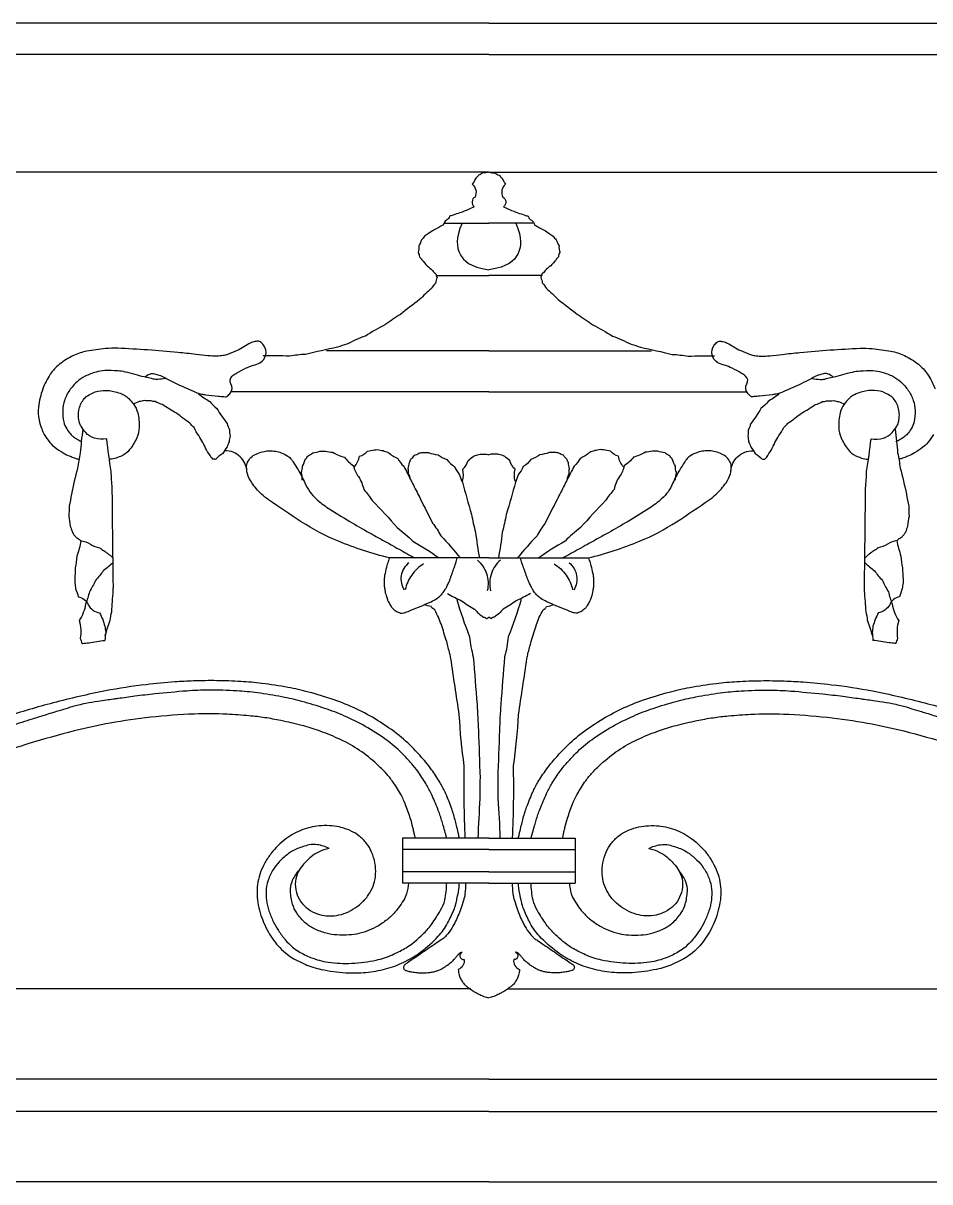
# Model space of a CAD drawing. Header units: millimetres. Extents: x 119.1 to 211.3, y 226 to 289.5.
# Drawn here: x 132.89 to 139.42, y 241.06 to 249.4 of the extents above; entities that cross this region are included whole.
import ezdxf

# ---------------------------------------------------------------- set-up
doc = ezdxf.new("R2010")
doc.units = ezdxf.units.MM

# ---------------------------------------------------------------- blocks, each defined once
blk = doc.blocks.new('*U281')
at = {"color": 0}
for p, q in [((0, 3.8949), (-7.62, 3.8949)), ((0, 3.8949), (7.62, 3.8949)), ((0, 3.6702), (-7.62, 3.6702)), ((0, 3.6702), (7.62, 3.6702)), ((0, 2.8235), (-7.62, 2.8235)), ((0, 2.8235), (7.62, 2.8235)), ((-0.3191, 2.4562), (0, 2.4562)), ((0.3191, 2.4562), (0, 2.4562)), ((-0.3762, 2.0787), (0, 2.0787)), ((0.3762, 2.0787), (0, 2.0787)), ((0, 1.5378), (-1.1696, 1.5378)), ((0, 1.5378), (1.1696, 1.5378)), ((0, 1.243), (-1.8582, 1.243)), ((0, 1.243), (1.8582, 1.243)), ((0, 0.0461), (-0.7159, 0.0461)), ((0, 0.0461), (0.7159, 0.0461)), ((-0.6214, -1.9704), (-0.6214, -2.2933)), ((0, -1.9704), (-0.6214, -1.9704)), ((0, -1.9704), (0.6214, -1.9704)), ((0.6214, -1.9704), (0.6214, -2.2933)), ((0, -2.0512), (-0.6214, -2.0512)), ((0, -2.0512), (0.6214, -2.0512)), ((0, -2.2126), (-0.6214, -2.2126)), ((0, -2.2126), (0.6214, -2.2126)), ((0, -2.2933), (-0.6214, -2.2933)), ((0, -2.2933), (0.6214, -2.2933)), ((-0.1312, -3.0556), (-7.62, -3.0556)), ((0.1312, -3.0556), (7.62, -3.0556)), ((0, -3.7048), (-7.62, -3.7048)), ((0, -3.7048), (7.62, -3.7048)), ((0, -3.9366), (-7.62, -3.9366)), ((0, -3.9366), (7.62, -3.9366)), ((0, -4.4435), (-7.62, -4.4435)), ((0, -4.4435), (7.62, -4.4435))]:
    blk.add_line(p, q, dxfattribs=at)
at = {"color": 0, "flags": 128}
for points in [[(0, 2.8235, -0.081466), (-0.0428, 2.8179, -0.100482), (-0.0737, 2.8013, -0.066468), (-0.0948, 2.7785, -0.041342), (-0.12, 2.7354, -0.343966), (-0.0999, 2.6437, 0.524418), (-0.106, 2.5738, 0.026242), (-0.1475, 2.553, 0.018593), (-0.2085, 2.5291, 0.024311), (-0.2579, 2.5144, -0.046473), (-0.2835, 2.5055, -0.252059), (-0.3054, 2.4767, 0.217613), (-0.3282, 2.4423, 0.034042), (-0.3608, 2.425, -0.030492), (-0.3974, 2.4059, -0.013392), (-0.4344, 2.3822, -0.016912), (-0.4625, 2.3617, -0.091114), (-0.4849, 2.3365, -0.063286), (-0.5044, 2.2923, -0.087839), (-0.5099, 2.2456, -0.126973), (-0.4998, 2.2143, -0.032974), (-0.4835, 2.1921, -0.015397), (-0.4444, 2.1481, -0.049142), (-0.4055, 2.1144, 0.074239), (-0.3809, 2.0908, 0.174208), (-0.3726, 2.0652, 0.11563), (-0.3829, 2.0267, 0.067814), (-0.4137, 1.9843, 0.030663), (-0.4985, 1.9058, 0.013551), (-0.6365, 1.7991, 0.017604), (-0.7477, 1.7237, 0.022681), (-0.8891, 1.6436, 0.025179), (-1.0227, 1.584, 0.031975), (-1.0898, 1.5629, 0.009551), (-1.3193, 1.511, 0.042231), (-1.4343, 1.4973, 0.025841), (-1.6235, 1.5006)], [(0, 2.8235, 0.081466), (0.0428, 2.8179, 0.100482), (0.0737, 2.8013, 0.066468), (0.0948, 2.7785, 0.041342), (0.12, 2.7354, 0.343966), (0.0999, 2.6437, -0.524418), (0.106, 2.5738, -0.026242), (0.1475, 2.553, -0.018593), (0.2085, 2.5291, -0.024311), (0.2579, 2.5144, 0.046473), (0.2835, 2.5055, 0.252059), (0.3054, 2.4767, -0.217613), (0.3282, 2.4423, -0.034042), (0.3608, 2.425, 0.030492), (0.3974, 2.4059, 0.013392), (0.4344, 2.3822, 0.016912), (0.4625, 2.3617, 0.091114), (0.4849, 2.3365, 0.063286), (0.5044, 2.2923, 0.087839), (0.5099, 2.2456, 0.126973), (0.4998, 2.2143, 0.032974), (0.4835, 2.1921, 0.015397), (0.4444, 2.1481, 0.049142), (0.4055, 2.1144, -0.074239), (0.3809, 2.0908, -0.174208), (0.3726, 2.0652, -0.11563), (0.3829, 2.0267, -0.067814), (0.4137, 1.9843, -0.030663), (0.4985, 1.9058, -0.013551), (0.6365, 1.7991, -0.017604), (0.7477, 1.7237, -0.022681), (0.8891, 1.6436, -0.025179), (1.0227, 1.584, -0.031975), (1.0898, 1.5629, -0.009551), (1.3193, 1.511, -0.042231), (1.4343, 1.4973, -0.025841), (1.6235, 1.5006)], [(-2.4765, 1.3478, -0.089787), (-2.4417, 1.3698, -0.139178), (-2.4149, 1.3726, -0.022182), (-2.3809, 1.3652, -0.042205), (-2.3637, 1.3591, -0.018775), (-2.3226, 1.3385, 0.013192), (-2.2646, 1.3085, 0.013301), (-2.1121, 1.2399, 0.046522), (-2.0665, 1.2255, 0.021127), (-2.0381, 1.2207, 0.006667), (-1.9476, 1.2105, 0.008668), (-1.9065, 1.2071, 0.021627), (-1.89, 1.2067, 0.181424), (-1.8828, 1.2096, 0.040338), (-1.8598, 1.2342, 0.315135), (-1.856, 1.299, -0.374301), (-1.8466, 1.355, -0.039258), (-1.8159, 1.3765, -0.019875), (-1.7506, 1.4115, -0.045554), (-1.6941, 1.4329, 0.054815), (-1.6475, 1.4516, 0.222452), (-1.6055, 1.5075, 0.215793), (-1.6212, 1.5776, 0.063457), (-1.6447, 1.6018, 0.167768), (-1.657, 1.6062, 0.060217), (-1.6837, 1.6032, 0.049339), (-1.7146, 1.5925, 0.036309), (-1.7629, 1.566, -0.035855), (-1.8117, 1.5391, -0.02151), (-1.8809, 1.5108, -0.048306), (-1.9132, 1.5026, -0.036061), (-1.9562, 1.4991, -0.023617), (-2.0219, 1.5016, -0.009373), (-2.1096, 1.5108, 0.006409), (-2.2378, 1.5251, 0.007168), (-2.4555, 1.5433, 0.007259), (-2.6709, 1.555, 0.033055), (-2.7582, 1.5528, 0.021381), (-2.892, 1.5346, 0.067246), (-2.9892, 1.5033, 0.057645), (-3.0899, 1.4399, 0.074806), (-3.1563, 1.368, 0.062019), (-3.2098, 1.263, 0.057317), (-3.2411, 1.1314, 0.085161), (-3.2364, 1.0401, 0.030293), (-3.2177, 0.9753, 0.04652), (-3.1991, 0.9355, 0.039201), (-3.1585, 0.8769, 0.05701), (-3.1233, 0.8426, 0.031957), (-3.063, 0.8019, 0.042244), (-3.0133, 0.7781, 0.002602), (-2.9842, 0.7673, 0.004117), (-2.9657, 0.7607, 0.009433), (-2.9599, 0.7588, 0.003929), (-2.9459, 0.7546)], [(2.4765, 1.3478, 0.089787), (2.4417, 1.3698, 0.139178), (2.4149, 1.3726, 0.022182), (2.3809, 1.3652, 0.042205), (2.3637, 1.3591, 0.018775), (2.3226, 1.3385, -0.013192), (2.2646, 1.3085, -0.013301), (2.1121, 1.2399, -0.046522), (2.0665, 1.2255, -0.021127), (2.0381, 1.2207, -0.006667), (1.9476, 1.2105, -0.008668), (1.9065, 1.2071, -0.021627), (1.89, 1.2067, -0.181424), (1.8828, 1.2096, -0.040338), (1.8598, 1.2342, -0.315135), (1.856, 1.299, 0.374301), (1.8466, 1.355, 0.039258), (1.8159, 1.3765, 0.019875), (1.7506, 1.4115, 0.045554), (1.6941, 1.4329, -0.054815), (1.6475, 1.4516, -0.222452), (1.6055, 1.5075, -0.215793), (1.6212, 1.5776, -0.063457), (1.6447, 1.6018, -0.167768), (1.657, 1.6062, -0.060217), (1.6837, 1.6032, -0.049339), (1.7146, 1.5925, -0.036309), (1.7629, 1.566, 0.035855), (1.8117, 1.5391, 0.02151), (1.8809, 1.5108, 0.048306), (1.9132, 1.5026, 0.036061), (1.9562, 1.4991, 0.023617), (2.0219, 1.5016, 0.009373), (2.1096, 1.5108, -0.006409), (2.2378, 1.5251, -0.007168), (2.4555, 1.5433, -0.007259), (2.6709, 1.555, -0.033055), (2.7582, 1.5528, -0.021381), (2.892, 1.5346, -0.067246), (2.9892, 1.5033, -0.057645), (3.0899, 1.4399, -0.074806), (3.1563, 1.368, -0.062019), (3.2098, 1.263, -0.057317)], [(3.1991, 0.9355, -0.039201), (3.1585, 0.8769, -0.05701), (3.1233, 0.8426, -0.031957), (3.063, 0.8019, -0.042244), (3.0133, 0.7781, -0.002602), (2.9842, 0.7673, -0.004117), (2.9657, 0.7607, -0.009433), (2.9599, 0.7588, -0.003929), (2.9459, 0.7546)], [(-2.3271, 1.3382, -0.039126), (-2.3831, 1.3312, -0.067134), (-2.4159, 1.3341, -0.001384), (-2.4597, 1.3441, -0.002842), (-2.4809, 1.3491, -0.007853), (-2.5455, 1.3659, 0.007122), (-2.6167, 1.3845, 0.043492), (-2.6704, 1.3928, 0.025403), (-2.7632, 1.3943, 0.061323), (-2.8266, 1.3843, 0.046417), (-2.9054, 1.3536, 0.068231), (-2.9635, 1.3137, 0.05827), (-3.0177, 1.2516, 0.06801), (-3.0536, 1.18, 0.074775), (-3.0666, 1.1083, 0.060715), (-3.0591, 1.0252, 0.094122), (-3.038, 0.9754, 0.019955), (-3.0115, 0.9387, 0.056518), (-3.0002, 0.9274, 0.006508), (-2.9946, 0.923, 0.002872), (-2.9818, 0.9133, 0.030896), (-2.9587, 0.8982, 0.024582), (-2.9279, 0.8827)], [(2.3271, 1.3382, 0.039126), (2.3831, 1.3312, 0.067134), (2.4159, 1.3341, 0.001384), (2.4597, 1.3441, 0.002842), (2.4809, 1.3491, 0.007853), (2.5455, 1.3659, -0.007122), (2.6167, 1.3845, -0.043492), (2.6704, 1.3928, -0.025403), (2.7632, 1.3943, -0.061323), (2.8266, 1.3843, -0.046417), (2.9054, 1.3536, -0.068231), (2.9635, 1.3137, -0.05827), (3.0177, 1.2516, -0.06801), (3.0536, 1.18, -0.074775), (3.0666, 1.1083, -0.060715), (3.0591, 1.0252, -0.094122), (3.038, 0.9754, -0.019955), (3.0115, 0.9387, -0.056518), (3.0002, 0.9274, -0.006508), (2.9946, 0.923, -0.002872), (2.9818, 0.9133, -0.030896), (2.9587, 0.8982, -0.024582), (2.9279, 0.8827)], [(-2.7498, 0.9024, -0.116631), (-2.8388, 0.9083, -0.14189), (-2.9006, 0.9487, -0.035019), (-2.9347, 0.9946, -0.075261), (-2.9456, 1.019, -0.053913), (-2.9529, 1.0641, -0.056691), (-2.9503, 1.1074, -0.057636), (-2.9373, 1.151, -0.063476), (-2.9164, 1.1866, -0.071952), (-2.8923, 1.2099, -0.05151), (-2.8519, 1.2333, -0.091051), (-2.7744, 1.2522, -0.083776), (-2.6883, 1.2427, -0.028981), (-2.6421, 1.2266, -0.045396), (-2.6143, 1.212, -0.054443), (-2.5915, 1.1934, -0.031001), (-2.5576, 1.1545, -0.104834), (-2.5271, 1.0908, -0.069957), (-2.5169, 0.9862, -0.089821), (-2.5339, 0.911, -0.069828), (-2.5848, 0.8261, -0.108509), (-2.6398, 0.7821, -0.084535), (-2.7261, 0.7563)], [(2.7498, 0.9024, 0.116631), (2.8388, 0.9083, 0.14189), (2.9006, 0.9487, 0.035019), (2.9347, 0.9946, 0.075261), (2.9456, 1.019, 0.053913), (2.9529, 1.0641, 0.056691), (2.9503, 1.1074, 0.057636), (2.9373, 1.151, 0.063476), (2.9164, 1.1866, 0.071952), (2.8923, 1.2099, 0.05151), (2.8519, 1.2333, 0.091051), (2.7744, 1.2522, 0.083776), (2.6883, 1.2427, 0.028981), (2.6421, 1.2266, 0.045396), (2.6143, 1.212, 0.054443), (2.5915, 1.1934, 0.031001), (2.5576, 1.1545, 0.104834), (2.5271, 1.0908, 0.069957), (2.5169, 0.9862, 0.089821), (2.5339, 0.911, 0.069828), (2.5848, 0.8261, 0.108509), (2.6398, 0.7821, 0.084535), (2.7261, 0.7563)], [(-2.0896, 1.2274, 0.043672), (-2.0088, 1.1733, 0.057494), (-1.9569, 1.1207, 0.031614), (-1.8834, 1.0135, 0.086131), (-1.8662, 0.9686, 0.05456), (-1.8624, 0.9242, 0.058591), (-1.8683, 0.8831, 0.061959), (-1.8835, 0.8452, 0.045262), (-1.9148, 0.7991, 0.086259), (-1.9674, 0.7537, 0.346853), (-1.9864, 0.7562, 0.044528), (-1.998, 0.7703, 0.012783), (-2.0324, 0.8238, 0.029076), (-2.0871, 0.9268, -0.051072), (-2.1208, 0.984, -0.061878), (-2.1519, 1.0169, -0.0231), (-2.2485, 1.0893, -0.025843), (-2.348, 1.1497, -0.052631), (-2.4011, 1.1714, -0.048497), (-2.4292, 1.1767, -0.026836), (-2.4807, 1.1786, -0.073131), (-2.5154, 1.1729, -0.05136), (-2.5612, 1.1528)], [(2.0896, 1.2274, -0.043672), (2.0088, 1.1733, -0.057494), (1.9569, 1.1207, -0.031614), (1.8834, 1.0135, -0.086131), (1.8662, 0.9686, -0.05456), (1.8624, 0.9242, -0.058591), (1.8683, 0.8831, -0.061959), (1.8835, 0.8452, -0.045262), (1.9148, 0.7991, -0.086259), (1.9674, 0.7537, -0.346853), (1.9864, 0.7562, -0.044528), (1.998, 0.7703, -0.012783), (2.0324, 0.8238, -0.029076), (2.0871, 0.9268, 0.051072), (2.1208, 0.984, 0.061878), (2.1519, 1.0169, 0.0231), (2.2485, 1.0893, 0.025843), (2.348, 1.1497, 0.052631), (2.4011, 1.1714, 0.048497), (2.4292, 1.1767, 0.026836), (2.4807, 1.1786, 0.073131), (2.5154, 1.1729, 0.05136), (2.5612, 1.1528)], [(-2.9222, 0.9726, 0.011257), (-2.9409, 0.8017, 0.017653), (-2.9592, 0.6936, 0.01572), (-3.0042, 0.5045, -0.035101), (-3.0211, 0.419, -0.045621), (-3.0235, 0.3466, -0.046259), (-3.0128, 0.2759, -0.038146), (-2.999, 0.2339, -0.067051), (-2.9862, 0.2121, -0.055992), (-2.9688, 0.1943, -0.0365), (-2.9376, 0.1724, -0.085333), (-2.8671, 0.1452, 0.091027), (-2.8013, 0.119, 0.01075), (-2.7691, 0.0978, 0.010153), (-2.7361, 0.074, 0.022558), (-2.726, 0.0656, 0.010993), (-2.7063, 0.0471)], [(2.9222, 0.9726, -0.011257), (2.9409, 0.8017, -0.017653), (2.9592, 0.6936, -0.01572), (3.0042, 0.5045, 0.035101), (3.0211, 0.419, 0.045621), (3.0235, 0.3466, 0.046259), (3.0128, 0.2759, 0.038146), (2.999, 0.2339, 0.067051), (2.9862, 0.2121, 0.055992), (2.9688, 0.1943, 0.0365), (2.9376, 0.1724, 0.085333), (2.8671, 0.1452, -0.091027), (2.8013, 0.119, -0.01075), (2.7691, 0.0978, -0.010153), (2.7361, 0.074, -0.022558), (2.726, 0.0656, -0.010993), (2.7063, 0.0471)], [(-2.7599, -0.5121, -0.024052), (-2.7248, -0.4025, -0.044608), (-2.7142, -0.3413, -0.003597), (-2.7028, -0.1918, -0.019667), (-2.702, -0.1644, -0.000983), (-2.7038, -0.0136, 0.000718), (-2.7064, 0.1931, 0.00055), (-2.7075, 0.3001, -0.000236), (-2.7098, 0.5494, -0.02574), (-2.7171, 0.6678, -0.012886), (-2.7498, 0.9024)], [(2.7599, -0.5121, 0.024052), (2.7248, -0.4025, 0.044608), (2.7142, -0.3413, 0.003597), (2.7028, -0.1918, 0.019667), (2.702, -0.1644, 0.000983), (2.7038, -0.0136, -0.000718), (2.7064, 0.1931, -0.00055), (2.7075, 0.3001, 0.000236), (2.7098, 0.5494, 0.02574), (2.7171, 0.6678, 0.012886), (2.7498, 0.9024)], [(-1.7409, 0.6724, 0.092279), (-1.7558, 0.7282, 0.092279), (-1.7897, 0.7748, 0.096433), (-1.8406, 0.8071, 0.096433), (-1.8999, 0.818)], [(-0.7159, 0.0461, -0.0363), (-1.0829, 0.1667, -0.046512), (-1.3501, 0.3069, -0.008156), (-1.5853, 0.4651, -0.035922), (-1.6354, 0.5057, -0.053002), (-1.7064, 0.5879, -0.08038), (-1.7375, 0.6528, -0.086733), (-1.7436, 0.707, -0.122641), (-1.732, 0.744, -0.083766), (-1.704, 0.7762, -0.079161), (-1.6652, 0.7989, -0.039956), (-1.6175, 0.8133, -0.051166), (-1.5788, 0.8176, -0.04273), (-1.5342, 0.8141, -0.04748), (-1.4953, 0.8038, -0.05564), (-1.4465, 0.7794, -0.088575), (-1.4214, 0.7559, -0.017681), (-1.4062, 0.7341, -0.007531), (-1.3732, 0.6812, -0.031266), (-1.3244, 0.5871, 0.045368), (-1.2889, 0.5233, 0.061573), (-1.2428, 0.4708, 0.039641), (-1.1565, 0.4055, 0.007186), (-1.001, 0.3093, 0.00807), (-0.86, 0.2279, 0.000012), (-0.7845, 0.186, -0.000004), (-0.709, 0.144, -0.000067), (-0.6463, 0.1091, -0.000037), (-0.533, 0.0461)], [(-1.3433, 0.6064, 0.064696), (-1.3494, 0.6615, 0.077259), (-1.3414, 0.7072, 0.041708), (-1.3185, 0.76, 0.086835), (-1.3013, 0.7819, 0.090439), (-1.2679, 0.8024, 0.065641), (-1.2157, 0.8151, 0.048199), (-1.1759, 0.8156, 0.035894), (-1.1232, 0.8073, 0.08796), (-1.0399, 0.7717, 0.088021), (-0.974, 0.7097, 0.108189), (-0.9387, 0.6316, -0.093106), (-0.9004, 0.5398, -0.034452), (-0.8399, 0.4601, -0.012951), (-0.6596, 0.2644, -0.043458), (-0.548, 0.1677, -0.028438), (-0.3582, 0.0461)], [(-0.9679, 0.7013, 0.126647), (-0.9318, 0.779, 0.160069), (-0.8741, 0.8157, 0.027966), (-0.8255, 0.8252, 0.056676), (-0.8011, 0.8258, 0.040281), (-0.7618, 0.8191, 0.041369), (-0.7252, 0.8064, 0.077197), (-0.6556, 0.7618, 0.092932), (-0.6133, 0.7075, 0.000906), (-0.5874, 0.6571, 0.00053), (-0.5433, 0.5707, 0.000927), (-0.4911, 0.4675, -0.000561), (-0.4048, 0.2969, -0.050107), (-0.3462, 0.2053, -0.025666), (-0.2064, 0.0461)], [(-0.5632, 0.6135, 0.063097), (-0.5778, 0.6538, 0.078078), (-0.5801, 0.6885, 0.043943), (-0.5721, 0.7332, 0.074416), (-0.5613, 0.7579, 0.089864), (-0.5365, 0.7849, 0.091546), (-0.5043, 0.8012, 0.058564), (-0.4771, 0.8058, 0.037688), (-0.4342, 0.8048, 0.066253), (-0.3661, 0.7887, 0.064283), (-0.3025, 0.7545, 0.063704), (-0.2474, 0.7034, 0.068794), (-0.2106, 0.6443, 0.032197), (-0.191, 0.5917, 0.0075), (-0.1253, 0.3602, 0.020586), (-0.0963, 0.2311, 0.01456), (-0.0683, 0.0461)], [(-0.189, 0.5988, 0.1238), (-0.1883, 0.6848, 0.145905), (-0.1502, 0.7476, 0.027186), (-0.1135, 0.7774, 0.079603), (-0.099, 0.7847, 0.046417), (-0.0636, 0.7925, 0.046439), (-0.0274, 0.7936, 0.037326), (-0.0167, 0.7922, 0.023289), (0, 0.7877)], [(0.189, 0.5988, -0.1238), (0.1883, 0.6848, -0.145905), (0.1502, 0.7476, -0.027186), (0.1135, 0.7774, -0.079603), (0.099, 0.7847, -0.046417), (0.0636, 0.7925, -0.046439), (0.0274, 0.7936, -0.037326), (0.0167, 0.7922, -0.023289), (0, 0.7877)], [(0.5632, 0.6135, -0.063097), (0.5778, 0.6538, -0.078078), (0.5801, 0.6885, -0.043943), (0.5721, 0.7332, -0.074416), (0.5613, 0.7579, -0.089864), (0.5365, 0.7849, -0.091546), (0.5043, 0.8012, -0.058564), (0.4771, 0.8058, -0.037688), (0.4342, 0.8048, -0.066253), (0.3661, 0.7887, -0.064283), (0.3025, 0.7545, -0.063704), (0.2474, 0.7034, -0.068794), (0.2106, 0.6443, -0.032197), (0.191, 0.5917, -0.0075), (0.1253, 0.3602, -0.020586), (0.0963, 0.2311, -0.01456), (0.0683, 0.0461)], [(0.9679, 0.7013, -0.126647), (0.9318, 0.779, -0.160069), (0.8741, 0.8157, -0.027966), (0.8255, 0.8252, -0.056676), (0.8011, 0.8258, -0.040281), (0.7618, 0.8191, -0.041369), (0.7252, 0.8064, -0.077197), (0.6556, 0.7618, -0.092932), (0.6133, 0.7075, -0.000906), (0.5874, 0.6571, -0.00053), (0.5433, 0.5707, -0.000927), (0.4911, 0.4675, 0.000561), (0.4048, 0.2969, 0.050107), (0.3462, 0.2053, 0.025666), (0.2064, 0.0461)], [(1.3433, 0.6064, -0.064696), (1.3494, 0.6615, -0.077259), (1.3414, 0.7072, -0.041708), (1.3185, 0.76, -0.086835), (1.3013, 0.7819, -0.090439), (1.2679, 0.8024, -0.065641), (1.2157, 0.8151, -0.048199), (1.1759, 0.8156, -0.035894), (1.1232, 0.8073, -0.08796), (1.0399, 0.7717, -0.088021), (0.974, 0.7097, -0.108189), (0.9387, 0.6316, 0.093106), (0.9004, 0.5398, 0.034452), (0.8399, 0.4601, 0.012951), (0.6596, 0.2644, 0.043458), (0.548, 0.1677, 0.028438), (0.3582, 0.0461)], [(0.7159, 0.0461, 0.0363), (1.0829, 0.1667, 0.046512), (1.3501, 0.3069, 0.008156), (1.5853, 0.4651, 0.035922), (1.6354, 0.5057, 0.053002), (1.7064, 0.5879, 0.08038), (1.7375, 0.6528, 0.086733), (1.7436, 0.707, 0.122641), (1.732, 0.744, 0.083766), (1.704, 0.7762, 0.079161), (1.6652, 0.7989, 0.039956), (1.6175, 0.8133, 0.051166), (1.5788, 0.8176, 0.04273), (1.5342, 0.8141, 0.04748), (1.4953, 0.8038, 0.05564), (1.4465, 0.7794, 0.088575), (1.4214, 0.7559, 0.017681), (1.4062, 0.7341, 0.007531), (1.3732, 0.6812, 0.031266), (1.3244, 0.5871, -0.045368), (1.2889, 0.5233, -0.061573), (1.2428, 0.4708, -0.039641), (1.1565, 0.4055, -0.007186), (1.001, 0.3093, -0.00807), (0.86, 0.2279, -0.000012), (0.7845, 0.186, 0.000004), (0.709, 0.144, 0.000067), (0.6463, 0.1091, 0.000037), (0.533, 0.0461)], [(1.7409, 0.6724, -0.092279), (1.7558, 0.7282, -0.092279), (1.7897, 0.7748, -0.096433), (1.8406, 0.8071, -0.096433), (1.8999, 0.818)], [(-2.9343, 0.171, -0.027823), (-2.9644, 0.06, -0.037173), (-2.9759, -0.0254, -0.005655), (-2.9798, -0.1053, -0.015888), (-2.98, -0.1337, -0.055883), (-2.9743, -0.1745, -0.036938), (-2.9546, -0.2334, -0.255158), (-2.8835, -0.2901, 0.225547), (-2.8008, -0.349, 0.032065), (-2.7785, -0.3957, 0.032345), (-2.7625, -0.4445, 0.062422), (-2.7569, -0.4884, 0.047197), (-2.7623, -0.5466)], [(2.9343, 0.171, 0.027823), (2.9644, 0.06, 0.037173), (2.9759, -0.0254, 0.005655), (2.9798, -0.1053, 0.015888), (2.98, -0.1337, 0.055883), (2.9743, -0.1745, 0.036938), (2.9546, -0.2334, 0.255158), (2.8835, -0.2901, -0.225547), (2.8008, -0.349, -0.032065), (2.7785, -0.3957, -0.032345), (2.7625, -0.4445, -0.062422), (2.7569, -0.4884, -0.047197), (2.7623, -0.5466)], [(-2.7061, 0.0119, -0.047642), (-2.7749, -0.0457, -0.047642), (-2.8316, -0.1153, -0.048832), (-2.8749, -0.1964, -0.048832), (-2.9017, -0.2844)], [(-0.4701, 0.0028, 0.049633), (-0.5166, -0.033, 0.049633), (-0.5551, -0.0773, 0.049043), (-0.5839, -0.1277, 0.049043), (-0.6023, -0.1827)], [(-0.0827, 0.0314, -0.064887), (-0.044, -0.0132, -0.064887), (-0.018, -0.0662, -0.069106), (-0.0062, -0.128, -0.069106), (-0.0118, -0.1906)], [(0.0827, 0.0314, 0.064887), (0.044, -0.0132, 0.064887), (0.018, -0.0662, 0.069106), (0.0062, -0.128, 0.069106), (0.0118, -0.1906)], [(0.4701, 0.0028, -0.049633), (0.5166, -0.033, -0.049633), (0.5551, -0.0773, -0.049043), (0.5839, -0.1277, -0.049043), (0.6023, -0.1827)], [(2.7061, 0.0119, 0.047642), (2.7749, -0.0457, 0.047642), (2.8316, -0.1153, 0.048832), (2.8749, -0.1964, 0.048832), (2.9017, -0.2844)], [(-0.2985, -0.2098, 0.02508), (-0.1973, -0.2616, 0.025541), (-0.1037, -0.3223, 0.052593), (-0.04, -0.3794, -0.179117), (-0.0171, -0.3913, -0.174905), (-0.0133, -0.3905, -0.040526), (0, -0.3805)], [(0.2985, -0.2098, -0.02508), (0.1973, -0.2616, -0.025541), (0.1037, -0.3223, -0.052593), (0.04, -0.3794, 0.179117), (0.0171, -0.3913, 0.174905), (0.0133, -0.3905, 0.040526), (0, -0.3805)], [(-2.9017, -0.2844, -0.109539), (-2.9484, -0.4048, -0.109963), (-2.9397, -0.5332, -0.015492), (-2.9284, -0.5677, -0.314229), (-2.9268, -0.5688, -0.027091), (-2.9218, -0.5686, -0.003085), (-2.8787, -0.5638, -0.007751), (-2.8206, -0.5561, -0.007684), (-2.7623, -0.5466)], [(-0.1699, -1.9704, -0.017367), (-0.177, -1.4502, -0.024452), (-0.2129, -1.0824, -0.001583), (-0.274, -0.6764, -0.019474), (-0.2804, -0.6436, -0.013085), (-0.3038, -0.5541, -0.009554), (-0.3415, -0.433, -0.025942), (-0.362, -0.3806, -0.024553), (-0.3892, -0.3277, -0.159461), (-0.4155, -0.3041, -0.06595), (-0.4654, -0.2895)], [(-0.2319, -0.2524, 0.025694), (-0.1388, -0.5212, 0.04985), (-0.1121, -0.6656, 0.001971), (-0.085, -1.0082, 0.007259), (-0.0794, -1.1014, 0.002552), (-0.0756, -1.1935, 0.000686), (-0.0638, -1.5362, 0.017485), (-0.0641, -1.6848, 0.00908), (-0.0798, -1.9704)], [(0.2319, -0.2524, -0.025694), (0.1388, -0.5212, -0.04985), (0.1121, -0.6656, -0.001971), (0.085, -1.0082, -0.007259), (0.0794, -1.1014, -0.002552), (0.0756, -1.1935, -0.000686), (0.0638, -1.5362, -0.017485), (0.0641, -1.6848, -0.00908), (0.0798, -1.9704)], [(0.1699, -1.9704, 0.017367), (0.177, -1.4502, 0.024452), (0.2129, -1.0824, 0.001583), (0.274, -0.6764, 0.019474), (0.2804, -0.6436, 0.013085), (0.3038, -0.5541, 0.009554), (0.3415, -0.433, 0.025942), (0.362, -0.3806, 0.024553), (0.3892, -0.3277, 0.159461), (0.4155, -0.3041, 0.06595), (0.4654, -0.2895)], [(2.9017, -0.2844, 0.109539), (2.9484, -0.4048, 0.109963), (2.9397, -0.5332, 0.015492), (2.9284, -0.5677, 0.314229), (2.9268, -0.5688, 0.027091), (2.9218, -0.5686, 0.003085), (2.8787, -0.5638, 0.007751), (2.8206, -0.5561, 0.007684), (2.7623, -0.5466)], [(-0.2122, -1.9704, 0.002226), (-0.2184, -1.9411, 0.005943), (-0.2209, -1.9302, 0.001453), (-0.2333, -1.8796, 0.001742), (-0.2438, -1.8374, 0.024626), (-0.2716, -1.7472, 0.019922), (-0.3157, -1.6391, 0.027623), (-0.3532, -1.5675, 0.020805), (-0.412, -1.4777, 0.02031), (-0.4549, -1.4225, 0.013059), (-0.5274, -1.3413, 0.035773), (-0.6452, -1.2326, 0.030117), (-0.8008, -1.1231, 0.027483), (-0.9548, -1.0394, 0.028118), (-1.1133, -0.9749, 0.016922), (-1.2977, -0.9185, 0.02147), (-1.4459, -0.8854, 0.013193), (-1.6345, -0.8567, 0.016725), (-1.7843, -0.8431, 0.011154), (-1.957, -0.837, 0.011478), (-2.1248, -0.8388, 0.011647), (-2.2599, -0.8464, 0.007654), (-2.4649, -0.8659, 0.020578), (-2.7593, -0.9109, 0.015892), (-3.1353, -0.9967, 0.015168), (-3.4805, -1.0985, 0.016741)], [(-0.3036, -1.9704, 0.00202), (-0.3111, -1.9413, 0.00548), (-0.314, -1.9307, 0.001162), (-0.329, -1.8785, 0.001585), (-0.3402, -1.8403, 0.021616), (-0.3677, -1.7603, 0.015092), (-0.4155, -1.649, 0.026532), (-0.4536, -1.5773, 0.020425), (-0.5116, -1.4891, 0.024632), (-0.5552, -1.4343, 0.01673), (-0.626, -1.3591, 0.037506), (-0.7394, -1.2622, 0.03133), (-0.8898, -1.1658, 0.022078), (-1.0392, -1.0913, 0.024187), (-1.1813, -1.0361, 0.014902), (-1.3461, -0.9865, 0.017494), (-1.489, -0.9534, 0.015332), (-1.6647, -0.9247, 0.018191), (-1.814, -0.9105, 0.015063), (-2.0158, -0.9048, 0.019325), (-2.173, -0.9112, 0.005481), (-2.4032, -0.932, 0.008715), (-2.5475, -0.9492, 0.000266), (-2.6693, -0.9659, 0.000983), (-2.7022, -0.9705, 0.000836), (-2.7516, -0.9776, 0.000667), (-2.8134, -0.9867, 0.009943), (-2.9012, -1.0015, 0.016427), (-2.9538, -1.0132, 0.004922), (-2.9927, -1.0236, 0.005482), (-3.0274, -1.0337, 0.000463), (-3.0924, -1.0535, 0.000742), (-3.133, -1.0659, 0.000505), (-3.1867, -1.0825, 0.000273), (-3.2863, -1.1135, 0.002514), (-3.3217, -1.1247, 0.000583), (-3.4742, -1.1741, 0.008762)], [(0.2122, -1.9704, -0.002226), (0.2184, -1.9411, -0.005943), (0.2209, -1.9302, -0.001453), (0.2333, -1.8796, -0.001742), (0.2438, -1.8374, -0.024626), (0.2716, -1.7472, -0.019922), (0.3157, -1.6391, -0.027623), (0.3532, -1.5675, -0.020805), (0.412, -1.4777, -0.02031), (0.4549, -1.4225, -0.013059), (0.5274, -1.3413, -0.035773), (0.6452, -1.2326, -0.030117), (0.8008, -1.1231, -0.027483), (0.9548, -1.0394, -0.028118), (1.1133, -0.9749, -0.016922), (1.2977, -0.9185, -0.02147), (1.4459, -0.8854, -0.013193), (1.6345, -0.8567, -0.016725), (1.7843, -0.8431, -0.011154), (1.957, -0.837, -0.011478), (2.1248, -0.8388, -0.011647), (2.2599, -0.8464, -0.007654), (2.4649, -0.8659, -0.020578), (2.7593, -0.9109, -0.015892), (3.1353, -0.9967, -0.015168), (3.4805, -1.0985, -0.016741)], [(0.3036, -1.9704, -0.00202), (0.3111, -1.9413, -0.00548), (0.314, -1.9307, -0.001162), (0.329, -1.8785, -0.001585), (0.3402, -1.8403, -0.021616), (0.3677, -1.7603, -0.015092), (0.4155, -1.649, -0.026532), (0.4536, -1.5773, -0.020425), (0.5116, -1.4891, -0.024632), (0.5552, -1.4343, -0.01673), (0.626, -1.3591, -0.037506), (0.7394, -1.2622, -0.03133), (0.8898, -1.1658, -0.022078), (1.0392, -1.0913, -0.024187), (1.1813, -1.0361, -0.014902), (1.3461, -0.9865, -0.017494), (1.489, -0.9534, -0.015332), (1.6647, -0.9247, -0.018191), (1.814, -0.9105, -0.015063), (2.0158, -0.9048, -0.019325), (2.173, -0.9112, -0.005481), (2.4032, -0.932, -0.008715), (2.5475, -0.9492, -0.000266), (2.6693, -0.9659, -0.000983), (2.7022, -0.9705, -0.000836), (2.7516, -0.9776, -0.000667), (2.8134, -0.9867, -0.009943), (2.9012, -1.0015, -0.016427), (2.9538, -1.0132, -0.004922), (2.9927, -1.0236, -0.005482), (3.0274, -1.0337, -0.000463), (3.0924, -1.0535, -0.000742), (3.133, -1.0659, -0.000505), (3.1867, -1.0825, -0.000273), (3.2863, -1.1135, -0.002514)], [(-0.53, -1.9704, 0.002283), (-0.5331, -1.9544, 0.006769), (-0.5342, -1.9489, 0.001543), (-0.5396, -1.9255, 0.001101), (-0.5472, -1.8926, 0.020518), (-0.5656, -1.8268, 0.012894), (-0.6018, -1.7242, 0.037978), (-0.6365, -1.6507, 0.027738), (-0.6967, -1.5571, 0.031192), (-0.745, -1.4986, 0.0223), (-0.8208, -1.4245, 0.038358), (-0.9473, -1.3278, 0.038696), (-1.086, -1.2523, 0.019351), (-1.2264, -1.1958, 0.0232), (-1.347, -1.1588, 0.011262), (-1.4965, -1.1241, 0.014585), (-1.6132, -1.1032, 0.013986), (-1.7239, -1.0899, 0.009723), (-1.8838, -1.0783, 0.023333), (-2.1194, -1.0769, 0.017456), (-2.4333, -1.1006, 0.016406), (-2.7239, -1.1424, 0.01807), (-2.9844, -1.1985, 0.012442), (-3.311, -1.29, 0.018383), (-3.5279, -1.3654, 0.004548)], [(0.53, -1.9704, -0.002283), (0.5331, -1.9544, -0.006769), (0.5342, -1.9489, -0.001543), (0.5396, -1.9255, -0.001101), (0.5472, -1.8926, -0.020518), (0.5656, -1.8268, -0.012894), (0.6018, -1.7242, -0.037978), (0.6365, -1.6507, -0.027738), (0.6967, -1.5571, -0.031192), (0.745, -1.4986, -0.0223), (0.8208, -1.4245, -0.038358), (0.9473, -1.3278, -0.038696), (1.086, -1.2523, -0.019351), (1.2264, -1.1958, -0.0232), (1.347, -1.1588, -0.011262), (1.4965, -1.1241, -0.014585), (1.6132, -1.1032, -0.013986), (1.7239, -1.0899, -0.009723), (1.8838, -1.0783, -0.023333), (2.1194, -1.0769, -0.017456), (2.4333, -1.1006, -0.016406), (2.7239, -1.1424, -0.01807), (2.9844, -1.1985, -0.012442), (3.311, -1.29, -0.018383)], [(-1.15, -2.0441, 0.053138), (-1.2261, -2.0703, 0.067392), (-1.2795, -2.1048, 0.038356), (-1.3399, -2.165, 0.057669), (-1.3718, -2.2121, 0.097482), (-1.3923, -2.2821, 0.090555), (-1.3853, -2.3602, 0.085968), (-1.3534, -2.4276, 0.087229), (-1.3013, -2.4795, 0.062657), (-1.2342, -2.5148, 0.072422), (-1.17, -2.5288, 0.055419), (-1.096, -2.5258, 0.058072), (-1.0279, -2.5072, 0.051418), (-0.9623, -2.4725, 0.050969), (-0.9046, -2.4248, 0.057587), (-0.8577, -2.3647, 0.060435), (-0.8275, -2.2984, 0.064429), (-0.8148, -2.2279, 0.057766), (-0.8201, -2.1481, 0.056274), (-0.8437, -2.0702, 0.06453), (-0.8799, -2.0091, 0.056178), (-0.9332, -1.9548, 0.062806), (-0.991, -1.9189, 0.041888), (-1.0619, -1.8932, 0.046367), (-1.129, -1.8816, 0.03294), (-1.2055, -1.8806, 0.039095), (-1.2694, -1.8891, 0.035672), (-1.3382, -1.9089, 0.036844), (-1.4014, -1.9376, 0.035305), (-1.461, -1.9758, 0.033346), (-1.518, -2.0246, 0.035749), (-1.5663, -2.0791, 0.03329), (-1.6097, -2.1441, 0.041495), (-1.6426, -2.2145, 0.044537), (-1.6616, -2.2844, 0.042677), (-1.6685, -2.3592, 0.043217), (-1.6626, -2.4331, 0.028881), (-1.6455, -2.5081, 0.03022), (-1.6208, -2.5774, 0.026918), (-1.5869, -2.6462, 0.029443), (-1.5491, -2.7053, 0.036275), (-1.5049, -2.7578, 0.033559), (-1.4496, -2.8073, 0.03912), (-1.4034, -2.8379, 0.024115), (-1.3229, -2.8776, 0.051478), (-1.2068, -2.9145, 0.035212), (-1.0305, -2.9384, 0.039659), (-0.8852, -2.9361, 0.040258), (-0.7442, -2.9112, 0.048566), (-0.6132, -2.863, 0.04713), (-0.4901, -2.7886, 0.045498), (-0.3646, -2.6765, 0.066664), (-0.2979, -2.5827, 0.0192), (-0.2528, -2.4884, 0.042614), (-0.2379, -2.4438, 0.006823), (-0.2299, -2.4089, 0.004824), (-0.2199, -2.3594, 0.018966), (-0.2163, -2.3362, 0.010357), (-0.2122, -2.2933)], [(1.15, -2.0441, -0.053138), (1.2261, -2.0703, -0.067392), (1.2795, -2.1048, -0.038356), (1.3399, -2.165, -0.057669), (1.3718, -2.2121, -0.097482), (1.3923, -2.2821, -0.090555), (1.3853, -2.3602, -0.085968), (1.3534, -2.4276, -0.087229), (1.3013, -2.4795, -0.062657), (1.2342, -2.5148, -0.072422), (1.17, -2.5288, -0.055419), (1.096, -2.5258, -0.058072), (1.0279, -2.5072, -0.051418), (0.9623, -2.4725, -0.050969), (0.9046, -2.4248, -0.057587), (0.8577, -2.3647, -0.060435), (0.8275, -2.2984, -0.064429), (0.8148, -2.2279, -0.057766), (0.8201, -2.1481, -0.056274), (0.8437, -2.0702, -0.06453), (0.8799, -2.0091, -0.056178), (0.9332, -1.9548, -0.062806), (0.991, -1.9189, -0.041888), (1.0619, -1.8932, -0.046367), (1.129, -1.8816, -0.03294), (1.2055, -1.8806, -0.039095), (1.2694, -1.8891, -0.035672), (1.3382, -1.9089, -0.036844), (1.4014, -1.9376, -0.035305), (1.461, -1.9758, -0.033346), (1.518, -2.0246, -0.035749), (1.5663, -2.0791, -0.03329), (1.6097, -2.1441, -0.041495), (1.6426, -2.2145, -0.044537), (1.6616, -2.2844, -0.042677), (1.6685, -2.3592, -0.043217), (1.6626, -2.4331, -0.028881), (1.6455, -2.5081, -0.03022), (1.6208, -2.5774, -0.026918), (1.5869, -2.6462, -0.029443), (1.5491, -2.7053, -0.036275), (1.5049, -2.7578, -0.033559), (1.4496, -2.8073, -0.03912), (1.4034, -2.8379, -0.024115), (1.3229, -2.8776, -0.051478), (1.2068, -2.9145, -0.035212), (1.0305, -2.9384, -0.039659), (0.8852, -2.9361, -0.040258), (0.7442, -2.9112, -0.048566), (0.6132, -2.863, -0.04713), (0.4901, -2.7886, -0.045498), (0.3646, -2.6765, -0.066664), (0.2979, -2.5827, -0.0192), (0.2528, -2.4884, -0.042614), (0.2379, -2.4438, -0.006823), (0.2299, -2.4089, -0.004824), (0.2199, -2.3594, -0.018966), (0.2163, -2.3362, -0.010357), (0.2122, -2.2933)], [(-1.15, -2.0441, 0.068711), (-1.2338, -2.0173, 0.101031), (-1.2939, -2.019, 0.038802), (-1.3779, -2.0457, 0.054043), (-1.4337, -2.0757, 0.044004), (-1.4967, -2.1277, 0.048018), (-1.5448, -2.1851, 0.059896), (-1.5846, -2.2611, 0.067653), (-1.6017, -2.3351, 0.052398), (-1.6007, -2.4168, 0.054252), (-1.583, -2.4938, 0.029055), (-1.5516, -2.5695, 0.031422), (-1.5144, -2.6356, 0.032342), (-1.4653, -2.7014, 0.036167), (-1.4138, -2.7538, 0.05099), (-1.3673, -2.7869, 0.031005), (-1.2832, -2.828, 0.06273), (-1.156, -2.8629, 0.048647), (-0.9864, -2.8706, 0.038933), (-0.8108, -2.8477, 0.05572), (-0.6932, -2.8089, 0.018906), (-0.6071, -2.7654, 0.032481), (-0.5599, -2.735, 0.025721), (-0.5062, -2.691, 0.020634), (-0.4446, -2.6301, 0.036834), (-0.4129, -2.5906, 0.015397), (-0.3473, -2.4887, 0.080295), (-0.318, -2.4153, 0.05151), (-0.3036, -2.2933)], [(1.15, -2.0441, -0.068711), (1.2338, -2.0173, -0.101031), (1.2939, -2.019, -0.038802), (1.3779, -2.0457, -0.054043), (1.4337, -2.0757, -0.044004), (1.4967, -2.1277, -0.048018), (1.5448, -2.1851, -0.059896), (1.5846, -2.2611, -0.067653), (1.6017, -2.3351, -0.052398), (1.6007, -2.4168, -0.054252), (1.583, -2.4938, -0.029055), (1.5516, -2.5695, -0.031422), (1.5144, -2.6356, -0.032342), (1.4653, -2.7014, -0.036167), (1.4138, -2.7538, -0.05099), (1.3673, -2.7869, -0.031005), (1.2832, -2.828, -0.06273), (1.156, -2.8629, -0.048647), (0.9864, -2.8706, -0.038933), (0.8108, -2.8477, -0.05572), (0.6932, -2.8089, -0.018906), (0.6071, -2.7654, -0.032481), (0.5599, -2.735, -0.025721), (0.5062, -2.691, -0.020634), (0.4446, -2.6301, -0.036834), (0.4129, -2.5906, -0.015397), (0.3473, -2.4887, -0.080295), (0.318, -2.4153, -0.05151), (0.3036, -2.2933)], [(-0.5787, -2.2933, -0.047923), (-0.593, -2.3697, -0.069557), (-0.6149, -2.4187, -0.013264), (-0.6495, -2.471, -0.025701), (-0.6695, -2.4966, -0.041422), (-0.7246, -2.5504, -0.037055), (-0.7948, -2.6001, -0.040582), (-0.8606, -2.6329, -0.037531), (-0.9364, -2.6568, -0.041147), (-1.0048, -2.667, -0.032052), (-1.0936, -2.6671, -0.050425), (-1.1716, -2.6543, -0.044176), (-1.2562, -2.6232, -0.07361), (-1.3209, -2.5801, -0.060438), (-1.383, -2.5087, -0.078344), (-1.4122, -2.4463, -0.056995), (-1.428, -2.3533, -0.109381), (-1.4167, -2.2844, -0.08243), (-1.3688, -2.2055)], [(0.5787, -2.2933, 0.047923), (0.593, -2.3697, 0.069557), (0.6149, -2.4187, 0.013264), (0.6495, -2.471, 0.025701), (0.6695, -2.4966, 0.041422), (0.7246, -2.5504, 0.037055), (0.7948, -2.6001, 0.040582), (0.8606, -2.6329, 0.037531), (0.9364, -2.6568, 0.041147), (1.0048, -2.667, 0.032052), (1.0936, -2.6671, 0.050425), (1.1716, -2.6543, 0.044176), (1.2562, -2.6232, 0.07361), (1.3209, -2.5801, 0.060438), (1.383, -2.5087, 0.078344), (1.4122, -2.4463, 0.056995), (1.428, -2.3533, 0.109381), (1.4167, -2.2844, 0.08243), (1.3688, -2.2055)], [(-0.1674, -2.2933, -0.03006), (-0.1723, -2.3702, -0.045811), (-0.1831, -2.4196, -0.005419), (-0.2025, -2.4785, -0.012143), (-0.2121, -2.5045, -0.030301), (-0.2589, -2.6044, -0.050201), (-0.2965, -2.6595, -0.014856), (-0.3183, -2.6839, -0.053062), (-0.3252, -2.6899, -0.000509), (-0.3507, -2.7073, -0.000313), (-0.3922, -2.7355, -0.000015), (-0.4446, -2.7712, 0.000334), (-0.497, -2.8068, 0.000642), (-0.5043, -2.8118, 0.000058), (-0.5857, -2.8675, 0.001393), (-0.592, -2.8718, 0.000777), (-0.6033, -2.8797, 0.100307), (-0.6099, -2.8866, 0.084857), (-0.6143, -2.8971, 0.1283), (-0.614, -2.9068, 0.131425), (-0.6091, -2.9148, 0.045668), (-0.6027, -2.9198, 0.05283), (-0.5965, -2.923, 0.032744), (-0.5798, -2.9282, 0.022411), (-0.5547, -2.933, 0.012842), (-0.5167, -2.9377, 0.017286), (-0.4883, -2.9394, 0.013828), (-0.4632, -2.9393, 0.013949), (-0.4384, -2.9379, 0.023688), (-0.4099, -2.9341, 0.024348), (-0.3828, -2.9278, 0.022504), (-0.3612, -2.9206, 0.027122), (-0.3439, -2.9129, 0.020262), (-0.3289, -2.9044, 0.013119), (-0.3066, -2.8896, 0.01989), (-0.2723, -2.8636, 0.030508), (-0.2517, -2.8445, 0.026558), (-0.2385, -2.829, -0.023943), (-0.2239, -2.8118, -0.013627), (-0.2096, -2.7973, -0.070261), (-0.2064, -2.7949, -0.026426), (-0.2056, -2.7946, -0.006704), (-0.2025, -2.7934, -0.0479), (-0.1975, -2.792, -0.039774), (-0.1913, -2.7915)], [(0.1674, -2.2933, 0.03006), (0.1723, -2.3702, 0.045811), (0.1831, -2.4196, 0.005419), (0.2025, -2.4785, 0.012143), (0.2121, -2.5045, 0.030301), (0.2589, -2.6044, 0.050201), (0.2965, -2.6595, 0.014856), (0.3183, -2.6839, 0.053062), (0.3252, -2.6899, 0.000509), (0.3507, -2.7073, 0.000313), (0.3922, -2.7355, 0.000015), (0.4446, -2.7712, -0.000334), (0.497, -2.8068, -0.000642), (0.5043, -2.8118, -0.000058), (0.5857, -2.8675, -0.001393), (0.592, -2.8718, -0.000777), (0.6033, -2.8797, -0.100307), (0.6099, -2.8866, -0.084857), (0.6143, -2.8971, -0.1283), (0.614, -2.9068, -0.131425), (0.6091, -2.9148, -0.045668), (0.6027, -2.9198, -0.05283), (0.5965, -2.923, -0.032744), (0.5798, -2.9282, -0.022411), (0.5547, -2.933, -0.012842), (0.5167, -2.9377, -0.017286), (0.4883, -2.9394, -0.013828), (0.4632, -2.9393, -0.013949), (0.4384, -2.9379, -0.023688), (0.4099, -2.9341, -0.024348), (0.3828, -2.9278, -0.022504), (0.3612, -2.9206, -0.027122), (0.3439, -2.9129, -0.020262), (0.3289, -2.9044, -0.013119), (0.3066, -2.8896, -0.01989), (0.2723, -2.8636, -0.030508), (0.2517, -2.8445, -0.026558), (0.2385, -2.829, 0.023943), (0.2239, -2.8118, 0.013627), (0.2096, -2.7973, 0.070261), (0.2064, -2.7949, 0.026426), (0.2056, -2.7946, 0.006704), (0.2025, -2.7934, 0.0479), (0.1975, -2.792, 0.039774), (0.1913, -2.7915)], [(-0.1913, -2.7915, 0.878426), (-0.179, -2.8436, -0.358319), (-0.2206, -2.9161, 0)], [(0.1913, -2.7915, -0.878426), (0.179, -2.8436, 0.358319), (0.2206, -2.9161, 0)], [(-0.2206, -2.9161, 0.048192), (-0.2139, -2.956, 0.06338), (-0.2023, -2.9845, 0.008716), (-0.1871, -3.0101, 0.047329), (-0.1838, -3.0145, 0.023545), (-0.1726, -3.0256, 0.017909), (-0.1568, -3.0391, 0.016383), (-0.1256, -3.0619, 0.019307), (-0.0978, -3.0794, 0.013551), (-0.0897, -3.0838, 0.003409), (-0.0569, -3.1001, 0.034105), (-0.0356, -3.1088, 0.02125), (0, -3.1189)], [(0.2206, -2.9161, -0.048192), (0.2139, -2.956, -0.06338), (0.2023, -2.9845, -0.008716), (0.1871, -3.0101, -0.047329), (0.1838, -3.0145, -0.023545), (0.1726, -3.0256, -0.017909), (0.1568, -3.0391, -0.016383), (0.1256, -3.0619, -0.019307), (0.0978, -3.0794, -0.013551), (0.0897, -3.0838, -0.003409), (0.0569, -3.1001, -0.034105), (0.0356, -3.1088, -0.02125), (0, -3.1189)]]:
    blk.add_lwpolyline(points, format="xyb", dxfattribs=at)
for points in [[(-0.1933, 2.4562), (-0.2086, 2.4163), (-0.2192, 2.3809), (-0.2254, 2.3494), (-0.2279, 2.3214), (-0.2269, 2.2962), (-0.2229, 2.2735), (-0.2164, 2.2528), (-0.2077, 2.2334), (-0.1971, 2.215), (-0.1839, 2.1977), (-0.1672, 2.1814), (-0.1461, 2.1663), (-0.1197, 2.1523), (-0.0872, 2.1397), (-0.0476, 2.1285), (0, 2.1187)], [(0.1933, 2.4562), (0.2086, 2.4163), (0.2192, 2.3809), (0.2254, 2.3494), (0.2279, 2.3214), (0.2269, 2.2962), (0.2229, 2.2735), (0.2164, 2.2528), (0.2077, 2.2334), (0.1971, 2.215), (0.1839, 2.1977), (0.1672, 2.1814), (0.1461, 2.1663), (0.1197, 2.1523), (0.0872, 2.1397), (0.0476, 2.1285), (0, 2.1187)]]:
    blk.add_lwpolyline(points, dxfattribs=at)
at = {"color": 0}
for points in [[(-0.7159, 0.0461, 0.009446), (-0.728, 0.0112, 0.018008), (-0.7334, -0.0074, 0.004025), (-0.7476, -0.0667, 0.017676), (-0.7502, -0.0804, 0.024517), (-0.753, -0.1061, 0.020818), (-0.7535, -0.1365, 0.020029), (-0.7518, -0.1635, 0.018566), (-0.7476, -0.1923, 0.022016), (-0.7424, -0.2155, 0.016081), (-0.7328, -0.2465, 0.032432), (-0.7238, -0.268, 0.022887), (-0.7078, -0.2968, 0.0601), (-0.6922, -0.3163, 0.04825), (-0.6681, -0.336, 0.084049), (-0.6366, -0.3499, 0.133332), (-0.6147, -0.3496, 0.018007), (-0.6017, -0.3453, 0.00581), (-0.562, -0.3302, 0.011829), (-0.4159, -0.2685, 0.039514), (-0.3742, -0.2457, 0.040341), (-0.3505, -0.2272, 0.04644), (-0.3329, -0.2078, 0.020548), (-0.3149, -0.1814, 0.027073), (-0.3031, -0.1602, 0.007858), (-0.2892, -0.1304, 0.011095), (-0.2801, -0.1089, 0.008138), (-0.2728, -0.0895, 0.00184), (-0.2422, -0.003, 0.010935), (-0.2379, 0.01, 0.004003), (-0.2274, 0.0461)], [(-0.5764, 0.0121, 0.093409), (-0.6126, -0.0297, 0.093409), (-0.6311, -0.0818, 0.088258), (-0.63, -0.134, 0.088258), (-0.6109, -0.1827)], [(0.7159, 0.0461, -0.009446), (0.728, 0.0112, -0.018008), (0.7334, -0.0074, -0.004025), (0.7476, -0.0667, -0.017676), (0.7502, -0.0804, -0.024517), (0.753, -0.1061, -0.020818), (0.7535, -0.1365, -0.020029), (0.7518, -0.1635, -0.018566), (0.7476, -0.1923, -0.022016), (0.7424, -0.2155, -0.016081), (0.7328, -0.2465, -0.032432), (0.7238, -0.268, -0.022887), (0.7078, -0.2968, -0.0601), (0.6922, -0.3163, -0.04825), (0.6681, -0.336, -0.084049), (0.6366, -0.3499, -0.133332), (0.6147, -0.3496, -0.018007), (0.6017, -0.3453, -0.00581), (0.562, -0.3302, -0.011829), (0.4159, -0.2685, -0.039514), (0.3742, -0.2457, -0.040341), (0.3505, -0.2272, -0.04644), (0.3329, -0.2078, -0.020548), (0.3149, -0.1814, -0.027073), (0.3031, -0.1602, -0.007858), (0.2892, -0.1304, -0.011095), (0.2801, -0.1089, -0.008138), (0.2728, -0.0895, -0.00184), (0.2422, -0.003, -0.010935), (0.2379, 0.01, -0.004003), (0.2274, 0.0461)], [(0.5764, 0.0121, -0.093409), (0.6126, -0.0297, -0.093409), (0.6311, -0.0818, -0.088258), (0.63, -0.134, -0.088258), (0.6109, -0.1827)]]:
    blk.add_lwpolyline(points, format="xyb", dxfattribs=at)
blk = doc.blocks.new('*U282')
at = {"color": 0, "linetype": 'ByBlock', "lineweight": -2, "transparency": 16777216}
blk.add_blockref('*U281', (0, 0), dxfattribs=at)

msp = doc.modelspace()

# ---------------------------------------------------------------- block references
at = {"color": 0}
msp.add_blockref('*U282', (136.2457, 245.5027), dxfattribs=at)

doc.saveas('drawing.dxf')
